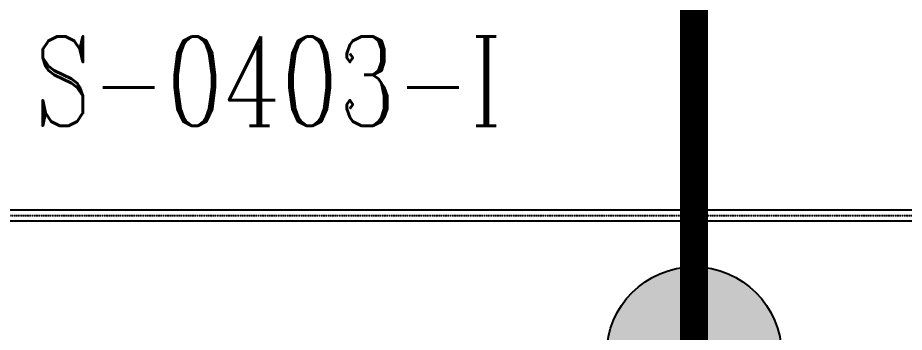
# Model space of a CAD drawing. Header units: millimetres. Extents: x -10011772 to -8149599, y 2847708 to 3434448.
# Drawn here: x -9501874 to -9491948, y 3158213 to 3161739 of the extents above; entities that cross this region are included whole.
import ezdxf

# ---------------------------------------------------------------- set-up
doc = ezdxf.new("R2010")
doc.units = ezdxf.units.MM
doc.linetypes.add('DIVIDE2', pattern=[0.625, 0.25, -0.125, 0, -0.125, 0, -0.125])
doc.layers.add('总平面底图', color=9, linetype='Continuous')
doc.layers.add('电气-接地设计-接地线', color=3, linetype='接地线')
doc.styles.add('EESLTYPE', font='TXT.shx')
doc.styles.get("Standard").update_dxf_attribs({"font": 'romanc.SHX', "width": 0.75, "bigfont": 'hztxt.shx'})
doc.linetypes.add('接地线', pattern='A,500,["/",EESLTYPE,S=200,R=0,X=0,Y=-100],-200,60,-200', length=960)

# ---------------------------------------------------------------- blocks, each defined once
blk = doc.blocks.new('总平面底图 爆炸危险区 LOCATION I')
at = {"layer": '总平面底图', "linetype": 'Continuous'}
for p, q in [((230023.8, 116066.6), (222382.5, 116066.6)), ((230023.8, 116006.2), (222382.5, 116006.2))]:
    blk.add_line(p, q, dxfattribs=at)
at = {"layer": '总平面底图', "linetype": 'DIVIDE2'}
blk.add_line((222382.5, 116036.4), (230023.8, 116036.4), dxfattribs=at)
at = {"layer": '总平面底图', "width": 0.75}
blk.add_text('S-0403-I', height=500, rotation=0, dxfattribs=at).set_placement((223881.8, 116540.4))
blk = doc.blocks.new('PTJD2')
at = {"linetype": 'Continuous'}
blk.add_hatch(color=0, dxfattribs=at).paths.add_polyline_path([(150, 0, 1), (-150, 0, 1)])
at = {"color": 0, "linetype": 'Continuous'}
blk.add_circle((0, 0), 150, dxfattribs=at)

msp = doc.modelspace()

# ---------------------------------------------------------------- linework, layer by layer
at = {"layer": '电气-接地设计-接地线', "color": 1, "linetype": '接地线', "ltscale": 0.005, "const_width": 310.8}
msp.add_lwpolyline([(-9494302.1, 3161839.1), (-9494302.1, 3156103.3)], dxfattribs=at)

# ---------------------------------------------------------------- block references
at = {"layer": '总平面底图', "xscale": 2, "yscale": 2, "zscale": 2}
msp.add_blockref('总平面底图 爆炸危险区 LOCATION I', (-9949454.3, 2927447.9), dxfattribs=at)
at = {"layer": '电气-接地设计-接地线', "color": 1, "xscale": 6.526230669615967, "yscale": 6.526230669615967, "zscale": 2.175410223205322, "rotation": 180}
msp.add_blockref('PTJD2', (-9494302.1, 3157967.4), dxfattribs=at)

doc.saveas('drawing.dxf')
